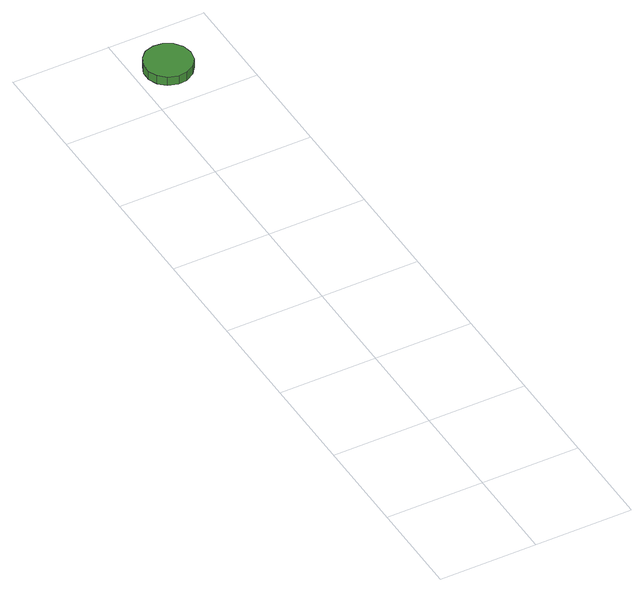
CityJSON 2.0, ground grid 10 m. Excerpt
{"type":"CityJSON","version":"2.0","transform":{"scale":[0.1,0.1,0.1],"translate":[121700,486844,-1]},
"CityObjects":{
"tree1":{"type":"SolitaryVegetationObject","attributes":{"function":"something"},"geometry":[{"type":"MultiSurface","lod":"1","boundaries":[[[0,1,2,3,4,5,6,7,8,9,10,11,12,13,14]],[[15,16,17,18,19,20,21,22,23,24,25,26,27,28,29]],[[0,29,28,1]],[[1,28,27,2]],[[2,27,26,3]],[[3,26,25,4]],[[4,25,24,5]],[[5,24,23,6]],[[6,23,22,7]],[[7,22,21,8]],[[8,21,20,9]],[[9,20,19,10]],[[10,19,18,11]],[[11,18,17,12]],[[12,17,16,13]],[[13,16,15,14]],[[14,15,29,0]]]}]},
"tree2":{"type":"SolitaryVegetationObject","attributes":{"function":"something"}}
},
"vertices":[
[57,648,17],[55,658,17],[49,666,17],[40,671,17],[31,672,17],[21,669,17],[14,662,17],[10,653,17],[10,643,17],[14,634,17],[21,627,17],[31,624,17],[40,625,17],[49,630,17],[55,638,17],[55,638,7],[49,630,7],[40,625,7],[31,624,7],[21,627,7],[14,634,7],[10,643,7],[10,653,7],[14,662,7],[21,669,7],[31,672,7],[40,671,7],[49,666,7],[55,658,7],[57,648,7]
]}
